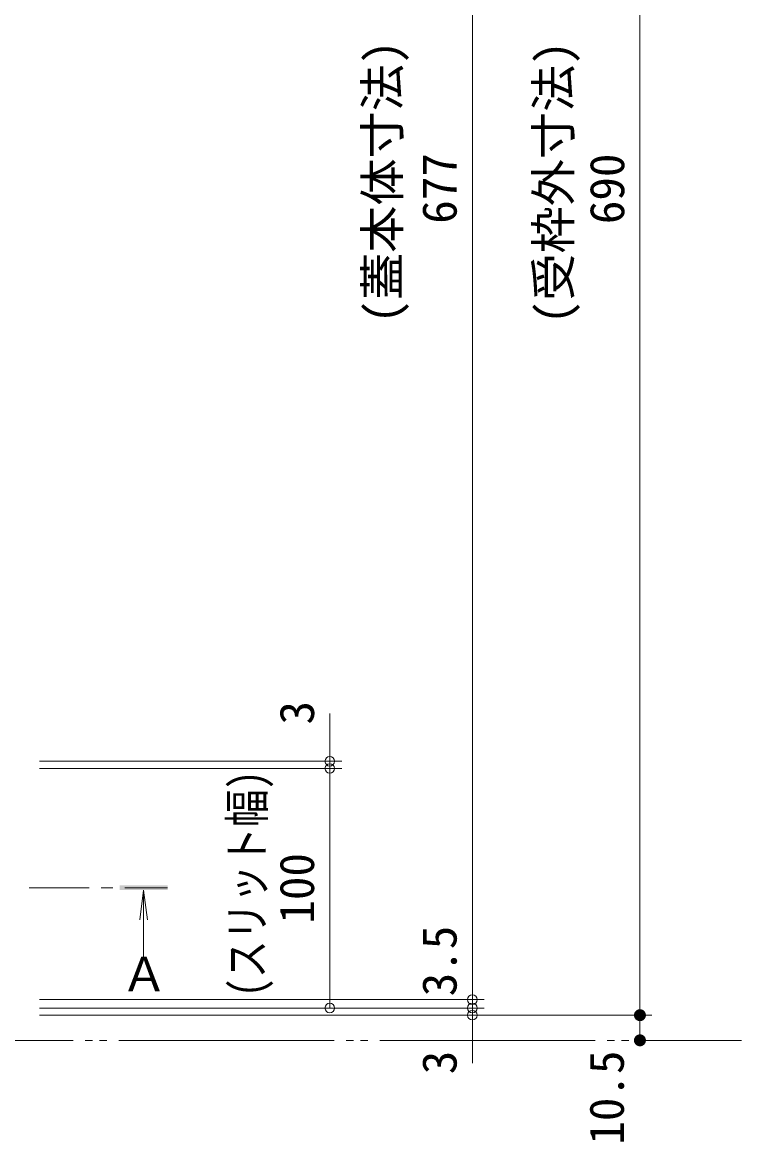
# Model space of a CAD drawing. Units: millimetres at full size, sheet at 1:5; details may follow other scales. Extents: x -1552 to 1963, y -1362 to 1348.
# Drawn here: x -262.9 to 37.6, y -65.7 to 401.5 of the extents above; entities that cross this region are included whole.
import ezdxf
from ezdxf.enums import TextEntityAlignment as Align

# ---------------------------------------------------------------- set-up
doc = ezdxf.new("R2010")
doc.units = ezdxf.units.MM
doc.header["$LTSCALE"] = 5
doc.header["$PDMODE"] = 32
doc.header["$PDSIZE"] = 4
doc.linetypes.add('CHAIN1', pattern=[8, 5, -1, 1, -1])
doc.linetypes.add('LONG_DOUBLE_CHAIN', pattern=[21.8, 18, -1, 0.6, -0.6, 0.6, -1])
for name, color, linetype, lineweight in [('4-1', 7, 'Continuous', 18), ('4-4', 7, 'Continuous', 18), ('4-5', 7, 'Continuous', 18)]:
    doc.layers.add(name, color=color, linetype=linetype, lineweight=lineweight)
doc.styles.add('ＭＳ ゴシック', font='')
doc.styles.get('ＭＳ ゴシック').set_extended_font_data('MS Gothic')

msp = doc.modelspace()

# ---------------------------------------------------------------- linework, layer by layer
at = {"layer": '4-1', "color": 2, "linetype": 'LONG_DOUBLE_CHAIN'}
msp.add_line((-1421.579, -23.467), (37.594, -23.467), dxfattribs=at)
at = {"layer": '4-4'}
for p, q in [((-4.885, -12.967), (-4.885, 677.033)), ((-74.894, -6.467), (-74.894, 670.533)), ((-134.45, 93.033), (-134.45, 113.033)), ((-255.701, 93.033), (-129.45, 93.033)), ((-255.701, 90.033), (-129.45, 90.033)), ((-134.45, 93.033), (-134.45, 90.033)), ((-134.45, -9.967), (-134.45, 90.033)), ((-255.701, -6.467), (-69.894, -6.467)), ((-74.894, -9.967), (-74.894, -6.467)), ((-255.701, -9.967), (-69.894, -9.967)), ((-255.701, -12.967), (0.115, -12.967)), ((-74.894, -9.967), (-74.894, -12.967)), ((-74.894, -12.967), (-74.894, -32.967)), ((-4.885, -12.967), (-4.885, -23.467)), ((5.115, -23.467), (0.115, -23.467))]:
    msp.add_line(p, q, dxfattribs=at)
for p in [(-134.45, 93.033), (-134.45, 90.033), (-74.894, -6.467), (-134.45, -9.967), (-74.894, -9.967), (-74.894, -12.967)]:
    msp.add_point(p, dxfattribs=at)
for points in [[(-4.885, -12.967), (-7.38, -12.81), (-7.341, -12.498)], [(-4.885, -12.967), (-7.38, -12.81), (-7.341, -12.498)], [(-4.885, -12.967), (-7.38, -13.124), (-7.38, -12.81)], [(-4.885, -12.967), (-7.38, -13.124), (-7.38, -12.81)], [(-4.885, -12.967), (-7.341, -13.435), (-7.38, -13.124)], [(-4.885, -12.967), (-7.341, -13.435), (-7.38, -13.124)], [(-4.885, -12.967), (-7.341, -12.498), (-7.262, -12.194)], [(-4.885, -12.967), (-7.341, -12.498), (-7.262, -12.194)], [(-4.885, -12.967), (-7.262, -13.739), (-7.341, -13.435)], [(-4.885, -12.967), (-7.262, -13.739), (-7.341, -13.435)], [(-4.885, -12.967), (-7.262, -12.194), (-7.147, -11.902)], [(-4.885, -12.967), (-7.262, -12.194), (-7.147, -11.902)], [(-4.885, -12.967), (-7.147, -14.031), (-7.262, -13.739)], [(-4.885, -12.967), (-7.147, -14.031), (-7.262, -13.739)], [(-4.885, -12.967), (-7.147, -11.902), (-6.996, -11.627)], [(-4.885, -12.967), (-7.147, -11.902), (-6.996, -11.627)], [(-4.885, -12.967), (-6.996, -14.306), (-7.147, -14.031)], [(-4.885, -12.967), (-6.996, -14.306), (-7.147, -14.031)], [(-4.885, -12.967), (-6.996, -11.627), (-6.811, -11.373)], [(-4.885, -12.967), (-6.996, -11.627), (-6.811, -11.373)], [(-4.885, -12.967), (-6.811, -14.56), (-6.996, -14.306)], [(-4.885, -12.967), (-6.811, -14.56), (-6.996, -14.306)], [(-4.885, -12.967), (-6.811, -11.373), (-6.596, -11.144)], [(-4.885, -12.967), (-6.811, -11.373), (-6.596, -11.144)], [(-4.885, -12.967), (-6.596, -14.789), (-6.811, -14.56)], [(-4.885, -12.967), (-6.596, -14.789), (-6.811, -14.56)], [(-4.885, -12.967), (-6.596, -11.144), (-6.354, -10.944)], [(-4.885, -12.967), (-6.596, -11.144), (-6.354, -10.944)], [(-4.885, -12.967), (-6.354, -14.989), (-6.596, -14.789)], [(-4.885, -12.967), (-6.354, -14.989), (-6.596, -14.789)], [(-4.885, -12.967), (-6.354, -10.944), (-6.089, -10.776)], [(-4.885, -12.967), (-6.354, -10.944), (-6.089, -10.776)], [(-4.885, -12.967), (-6.089, -15.158), (-6.354, -14.989)], [(-4.885, -12.967), (-6.089, -15.158), (-6.354, -14.989)], [(-4.885, -12.967), (-6.089, -10.776), (-5.805, -10.642)], [(-4.885, -12.967), (-6.089, -10.776), (-5.805, -10.642)], [(-4.885, -12.967), (-5.805, -15.291), (-6.089, -15.158)], [(-4.885, -12.967), (-5.805, -15.291), (-6.089, -15.158)], [(-4.885, -12.967), (-5.805, -10.642), (-5.507, -10.545)], [(-4.885, -12.967), (-5.805, -10.642), (-5.507, -10.545)], [(-4.885, -12.967), (-5.507, -15.388), (-5.805, -15.291)], [(-4.885, -12.967), (-5.507, -15.388), (-5.805, -15.291)], [(-4.885, -12.967), (-5.507, -10.545), (-5.198, -10.487)], [(-4.885, -12.967), (-5.507, -10.545), (-5.198, -10.487)], [(-4.885, -12.967), (-5.198, -15.447), (-5.507, -15.388)], [(-4.885, -12.967), (-5.198, -15.447), (-5.507, -15.388)], [(-4.885, -12.967), (-5.198, -10.487), (-4.885, -10.467)], [(-4.885, -12.967), (-5.198, -10.487), (-4.885, -10.467)], [(-4.885, -12.967), (-4.885, -15.467), (-5.198, -15.447)], [(-4.885, -12.967), (-4.885, -15.467), (-5.198, -15.447)], [(-4.885, -12.967), (-4.885, -10.467), (-4.571, -10.487)], [(-4.885, -12.967), (-4.885, -10.467), (-4.571, -10.487)], [(-4.885, -12.967), (-4.571, -10.487), (-4.263, -10.545)], [(-4.885, -12.967), (-4.571, -10.487), (-4.263, -10.545)], [(-4.885, -12.967), (-4.263, -10.545), (-3.964, -10.642)], [(-4.885, -12.967), (-4.263, -10.545), (-3.964, -10.642)], [(-4.885, -12.967), (-3.964, -10.642), (-3.68, -10.776)], [(-4.885, -12.967), (-3.964, -10.642), (-3.68, -10.776)], [(-4.885, -12.967), (-3.68, -10.776), (-3.415, -10.944)], [(-4.885, -12.967), (-3.68, -10.776), (-3.415, -10.944)], [(-4.885, -12.967), (-3.415, -10.944), (-3.173, -11.144)], [(-4.885, -12.967), (-3.415, -10.944), (-3.173, -11.144)], [(-4.885, -12.967), (-3.173, -11.144), (-2.959, -11.373)], [(-4.885, -12.967), (-3.173, -11.144), (-2.959, -11.373)], [(-4.885, -12.967), (-2.959, -11.373), (-2.774, -11.627)], [(-4.885, -12.967), (-2.959, -11.373), (-2.774, -11.627)], [(-4.885, -12.967), (-2.774, -11.627), (-2.623, -11.902)], [(-4.885, -12.967), (-2.774, -11.627), (-2.623, -11.902)], [(-4.885, -12.967), (-2.623, -11.902), (-2.507, -12.194)], [(-4.885, -12.967), (-2.623, -11.902), (-2.507, -12.194)], [(-4.885, -12.967), (-2.507, -12.194), (-2.429, -12.498)], [(-4.885, -12.967), (-2.507, -12.194), (-2.429, -12.498)], [(-4.885, -12.967), (-2.429, -12.498), (-2.39, -12.81)], [(-4.885, -12.967), (-2.429, -12.498), (-2.39, -12.81)], [(-4.885, -12.967), (-2.39, -12.81), (-2.39, -13.124)], [(-4.885, -12.967), (-2.39, -12.81), (-2.39, -13.124)], [(-4.885, -12.967), (-4.571, -15.447), (-4.885, -15.467)], [(-4.885, -12.967), (-4.263, -15.388), (-4.571, -15.447)], [(-4.885, -12.967), (-3.964, -15.291), (-4.263, -15.388)], [(-4.885, -12.967), (-3.68, -15.158), (-3.964, -15.291)], [(-4.885, -12.967), (-3.415, -14.989), (-3.68, -15.158)], [(-4.885, -12.967), (-3.173, -14.789), (-3.415, -14.989)], [(-4.885, -12.967), (-2.959, -14.56), (-3.173, -14.789)], [(-4.885, -12.967), (-2.774, -14.306), (-2.959, -14.56)], [(-4.885, -12.967), (-2.623, -14.031), (-2.774, -14.306)], [(-4.885, -12.967), (-2.507, -13.739), (-2.623, -14.031)], [(-4.885, -12.967), (-2.429, -13.435), (-2.507, -13.739)], [(-4.885, -12.967), (-2.39, -13.124), (-2.429, -13.435)], [(-4.885, -12.967), (-4.571, -15.447), (-4.885, -15.467)], [(-4.885, -12.967), (-4.263, -15.388), (-4.571, -15.447)], [(-4.885, -12.967), (-3.964, -15.291), (-4.263, -15.388)], [(-4.885, -12.967), (-3.68, -15.158), (-3.964, -15.291)], [(-4.885, -12.967), (-3.415, -14.989), (-3.68, -15.158)], [(-4.885, -12.967), (-3.173, -14.789), (-3.415, -14.989)], [(-4.885, -12.967), (-2.959, -14.56), (-3.173, -14.789)], [(-4.885, -12.967), (-2.774, -14.306), (-2.959, -14.56)], [(-4.885, -12.967), (-2.623, -14.031), (-2.774, -14.306)], [(-4.885, -12.967), (-2.507, -13.739), (-2.623, -14.031)], [(-4.885, -12.967), (-2.429, -13.435), (-2.507, -13.739)], [(-4.885, -12.967), (-2.39, -13.124), (-2.429, -13.435)], [(-4.885, -23.467), (-7.38, -23.31), (-7.341, -22.998)], [(-4.885, -23.467), (-7.38, -23.624), (-7.38, -23.31)], [(-4.885, -23.467), (-7.341, -22.998), (-7.262, -22.694)], [(-4.885, -23.467), (-7.262, -22.694), (-7.147, -22.402)], [(-4.885, -23.467), (-7.147, -22.402), (-6.996, -22.127)], [(-4.885, -23.467), (-6.996, -22.127), (-6.811, -21.873)], [(-4.885, -23.467), (-6.811, -21.873), (-6.596, -21.644)], [(-4.885, -23.467), (-6.596, -21.644), (-6.354, -21.444)], [(-4.885, -23.467), (-6.354, -21.444), (-6.089, -21.276)], [(-4.885, -23.467), (-6.089, -21.276), (-5.805, -21.142)], [(-4.885, -23.467), (-5.805, -21.142), (-5.507, -21.045)], [(-4.885, -23.467), (-5.507, -21.045), (-5.198, -20.987)], [(-4.885, -23.467), (-5.198, -20.987), (-4.885, -20.967)], [(-4.885, -23.467), (-4.885, -20.967), (-4.571, -20.987)], [(-4.885, -23.467), (-4.571, -20.987), (-4.263, -21.045)], [(-4.885, -23.467), (-4.263, -21.045), (-3.964, -21.142)], [(-4.885, -23.467), (-3.964, -21.142), (-3.68, -21.276)], [(-4.885, -23.467), (-3.68, -21.276), (-3.415, -21.444)], [(-4.885, -23.467), (-3.415, -21.444), (-3.173, -21.644)], [(-4.885, -23.467), (-3.173, -21.644), (-2.959, -21.873)], [(-4.885, -23.467), (-2.959, -21.873), (-2.774, -22.127)], [(-4.885, -23.467), (-2.774, -22.127), (-2.623, -22.402)], [(-4.885, -23.467), (-2.623, -22.402), (-2.507, -22.694)], [(-4.885, -23.467), (-2.507, -22.694), (-2.429, -22.998)], [(-4.885, -23.467), (-2.429, -22.998), (-2.39, -23.31)], [(-4.885, -23.467), (-2.39, -23.31), (-2.39, -23.624)], [(-4.885, -23.467), (-7.341, -23.935), (-7.38, -23.624)], [(-4.885, -23.467), (-7.262, -24.239), (-7.341, -23.935)], [(-4.885, -23.467), (-7.147, -24.531), (-7.262, -24.239)], [(-4.885, -23.467), (-6.996, -24.806), (-7.147, -24.531)], [(-4.885, -23.467), (-6.811, -25.06), (-6.996, -24.806)], [(-4.885, -23.467), (-6.596, -25.289), (-6.811, -25.06)], [(-4.885, -23.467), (-6.354, -25.489), (-6.596, -25.289)], [(-4.885, -23.467), (-6.089, -25.658), (-6.354, -25.489)], [(-4.885, -23.467), (-5.805, -25.791), (-6.089, -25.658)], [(-4.885, -23.467), (-5.507, -25.888), (-5.805, -25.791)], [(-4.885, -23.467), (-5.198, -25.947), (-5.507, -25.888)], [(-4.885, -23.467), (-4.885, -25.967), (-5.198, -25.947)], [(-4.885, -23.467), (-4.571, -25.947), (-4.885, -25.967)], [(-4.885, -23.467), (-4.263, -25.888), (-4.571, -25.947)], [(-4.885, -23.467), (-3.964, -25.791), (-4.263, -25.888)], [(-4.885, -23.467), (-3.68, -25.658), (-3.964, -25.791)], [(-4.885, -23.467), (-3.415, -25.489), (-3.68, -25.658)], [(-4.885, -23.467), (-3.173, -25.289), (-3.415, -25.489)], [(-4.885, -23.467), (-2.959, -25.06), (-3.173, -25.289)], [(-4.885, -23.467), (-2.774, -24.806), (-2.959, -25.06)], [(-4.885, -23.467), (-2.623, -24.531), (-2.774, -24.806)], [(-4.885, -23.467), (-2.507, -24.239), (-2.623, -24.531)], [(-4.885, -23.467), (-2.429, -23.935), (-2.507, -24.239)], [(-4.885, -23.467), (-2.39, -23.624), (-2.429, -23.935)]]:
    msp.add_solid(points, dxfattribs=at)
at = {"layer": '4-5', "color": 4, "linetype": 'CHAIN1'}
msp.add_line((-260.008, 40.233), (-202.193, 40.233), dxfattribs=at)
at = {"layer": '4-5', "color": 4}
for q in [(-213.825, 26.84), (-210.562, 26.84), (-212.193, 11.233)]:
    msp.add_line((-212.193, 39.233), q, dxfattribs=at)
msp.add_solid([(-222.193, 39.233), (-222.193, 41.233), (-202.193, 39.233), (-202.193, 41.233)], dxfattribs=at)

# ---------------------------------------------------------------- texts
at = {"layer": '4-4', "color": 2, "style": 'ＭＳ ゴシック'}
for s, p in [('(蓋本体寸法)', (-100.922, 275.774)), ('(受枠外寸法)', (-29.471, 275.515)), ('677', (-77.116, 317.422)), ('690', (-7.109, 317.254)), ('3', (-136.671, 108.373)), ('100', (-136.671, 25.258)), ('3.5', (-77.116, -5.081)), ('3', (-77.116, -37.627)), ('10.5', (-7.269, -67.019))]:
    msp.add_text(s, height=14.44, rotation=90, dxfattribs=at).set_placement(p, align=Align.BOTTOM_LEFT)
at = {"layer": '4-4', "color": 2, "style": 'ＭＳ ゴシック', "width": 0.8}
msp.add_text('(スリット幅)', height=14.44, rotation=90, dxfattribs=at).set_placement((-157.533, -5.355), align=Align.BOTTOM_LEFT)
at = {"layer": '4-5', "color": 2, "style": 'ＭＳ ゴシック'}
msp.add_text('Ａ', height=14.44, dxfattribs=at).set_placement((-221.799, -7.395), align=Align.BOTTOM_LEFT)

doc.saveas('drawing.dxf')
